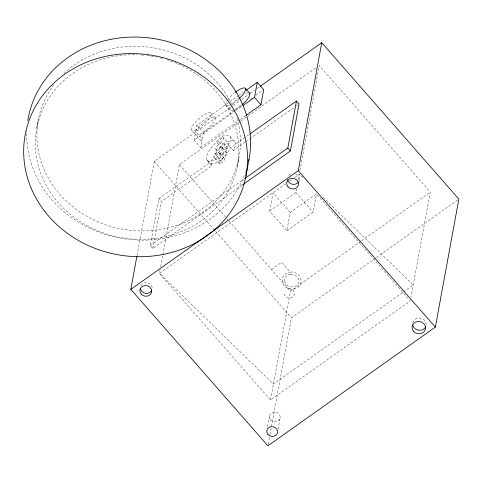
<?xml version="1.0" encoding="UTF-8"?>
<svg xmlns="http://www.w3.org/2000/svg" width="483" height="483" viewBox="0 0 483 483"><rect width="100%" height="100%" fill="white"/><g stroke="black" fill="none" stroke-linecap="round" stroke-linejoin="round"><path stroke-width="0.36" stroke-dasharray="2.42 1.81" d="M36.811 128.055L38.35 119.639M137.057 255.344L154.3 161.376L232.486 105.964M241.874 185.381L152.809 248.504L150.231 245.563L158.859 198.543L209.423 162.982A28.243 8.084 -41.2 0 0 220.188 161.032A32.023 9.165 -41.2 0 0 228.803 150.684L230.663 147.647L249.107 134.576M152.809 248.504L161.437 201.483L211.886 165.729L211.162 164.54A28.243 8.084 -41.2 0 1 226.871 141.622A32.023 9.165 -41.2 0 1 233.283 150.533L244.923 142.316M160.151 269.641L159.468 273.342L270.492 400.009L410.29 300.933L316.456 193.876L290.211 212.478L286.854 230.765L269.665 211.149L273.022 192.862L290.211 212.478M160.694 266.676L162.729 255.567M162.868 254.831L179.447 164.492L240.148 121.474M194.154 140.197L195.259 134.171L201.707 141.525L200.602 147.55L194.154 140.197L235.004 111.241M201.707 141.525L202.166 139.007L195.724 131.648L196.925 125.103L229.238 102.197M202.166 139.007L203.367 132.457L234.466 110.42M237.407 165.983L238.952 157.567M269.665 211.149L295.91 192.548L296.58 188.889M298.192 180.117L299.267 174.26L304.127 178.988M299.943 170.559L319.245 65.416L430.268 192.083L410.955 297.305M298.965 181.705L299.327 179.712M270.492 400.009L290.47 291.158L360.982 241.186M267.582 426.513L269.442 416.352M268.18 444.324L269.81 435.443M269.949 434.7L291.4 317.796L375.744 258.025M286.854 230.765L313.099 212.164L316.456 193.876M278.111 429.302L280.243 417.692M195.724 131.648L195.79 131.454A12.932 3.701 -41.2 0 1 211.711 117.484A12.932 3.701 -41.2 0 1 210.057 126.516A12.932 3.701 -41.2 0 1 195.265 134.31L191.401 129.897L191.926 127.041A12.932 3.701 -41.2 0 1 207.847 113.07A12.932 3.701 -41.2 0 1 206.187 122.102A12.932 3.701 -41.2 0 1 191.401 129.897M233.247 150.593L228.519 145.196M229.848 101.768L238.385 95.712M238.994 95.284L243.263 92.259M233.102 105.529L241.102 99.86M241.717 99.42L249.723 93.75M250.339 93.316L254.65 90.261M257.107 88.516L259.57 86.771M235.076 109.985L241.784 105.234M250.321 99.184L252.76 97.451M255.809 95.29L263.736 89.675M235.613 110.806L242.321 106.055M200.602 147.55L239.622 119.893M240.232 119.458L245.11 116.005M240.763 121.04L247.507 116.258M248.117 115.823L316.178 67.59M245.539 141.875L249.228 139.261M249.844 138.826L294.111 107.455M296.568 105.711L297.8 104.841M150.231 245.563L244.827 178.523M285.839 183.781L159.468 273.342L273.42 384.063L402.792 292.372M289.498 181.185L291.943 179.453M294.992 177.291L299.267 174.26M271.567 269.448L281.607 262.335L290.114 272.044A9.527 8.585 10.4 0 1 300.535 283.932A9.527 8.585 10.4 0 1 284.3 285.797A9.527 8.585 10.4 0 1 290.114 272.044M361.592 240.751L430.268 192.083M376.36 257.584L458.85 199.123M403.408 291.937L413.219 284.982L323.03 197.354M225.706 105.119L230.005 110.021M295.91 192.548L313.099 212.164M211.192 113.384L215.056 117.798M230.125 136.562L234.853 141.954M209.423 162.982L206.434 159.142A28.243 8.084 -41.2 0 1 222.144 136.23L228.435 143.36A4.081 1.171 -41.2 0 1 224.184 148.227A4.081 1.171 -41.2 0 1 223.309 146.313A4.081 1.171 -41.2 0 1 228.435 143.36M222.953 142.865A4.764 1.364 -41.2 0 1 217.996 148.541A4.764 1.364 -41.2 0 1 216.976 146.313A4.764 1.364 -41.2 0 1 222.953 142.865L227.68 148.257A4.764 1.364 -41.2 0 1 222.723 153.938A4.764 1.364 -41.2 0 1 221.703 151.704A4.764 1.364 -41.2 0 1 227.68 148.257M222.289 147.532A4.764 1.364 -41.2 0 1 217.332 153.214A4.764 1.364 -41.2 0 1 216.306 150.98A4.764 1.364 -41.2 0 1 222.289 147.532L227.016 152.93A4.764 1.364 -41.2 0 1 222.059 158.605A4.764 1.364 -41.2 0 1 221.033 156.377A4.764 1.364 -41.2 0 1 227.016 152.93M217.459 143.179L222.186 148.571M196.925 125.103L203.367 132.457M219.892 153.214L224.619 158.611M215.66 148.945L220.387 154.343M214.995 153.618L219.723 159.01M207.279 160.531A28.243 8.084 -41.2 0 0 218.038 158.581L220.188 161.032M214.615 158.122L219.342 163.514M207.159 160.338L211.886 165.729M179.447 164.492L226.533 218.213M227.028 218.781L228.513 220.477M229.008 221.039L290.47 291.158M154.3 161.376L291.4 317.796M158.859 198.543L161.437 201.483M412.772 322.777A6.804 6.134 10.4 0 1 420.403 318.086A6.804 6.134 10.4 0 1 426.187 324.981M288.629 175.691A5.941 5.349 10.4 0 1 291.974 173.729M295.53 174.031A5.941 5.349 10.4 0 1 298.977 181.065M238.228 99.48A12.932 3.701 -41.2 0 1 232.039 104.02M229.739 105.173A12.932 3.701 -41.2 0 1 227.107 100.76M227.469 100.222A12.932 3.701 -41.2 0 1 233.995 93.364M241.5 105.264A12.932 3.701 -41.2 0 1 234.032 110.076M233.349 110.335A12.932 3.701 -41.2 0 1 230.524 107.166M231.768 105.131A12.932 3.701 -41.2 0 1 237.781 98.701M245.762 93.454A12.932 3.701 -41.2 0 1 247.664 92.869M288.466 288.695A5.204 4.691 10.4 0 1 294.425 292.776A5.204 4.691 10.4 0 1 290.144 298.035A5.204 4.691 10.4 0 1 284.185 293.954M222.144 136.23A32.023 9.165 -41.2 0 1 228.556 145.142L226.654 148.233A32.023 9.165 -41.2 0 1 218.038 158.581M245.805 171.556A112.285 101.176 10.4 0 1 120.14 238.071A112.285 101.176 10.4 0 1 26.8 130.899M237.026 118.299A102.076 91.981 10.4 0 1 121.456 228.96A102.076 91.981 10.4 0 1 54.573 83.807M63.985 73.404A102.076 91.981 10.4 0 1 232.088 105.185M166.538 59.693A102.076 91.981 10.4 0 1 213.613 210.425A102.076 91.981 10.4 0 1 44.364 181.88A102.076 91.981 10.4 0 1 137.347 54.766M141.066 54.959A102.076 91.981 10.4 0 1 144.037 55.207M147.001 55.527A102.076 91.981 10.4 0 1 150.672 56.04M151.402 56.155A102.076 91.981 10.4 0 1 154.306 56.662M155.025 56.801A102.076 91.981 10.4 0 1 156.468 57.097M160.078 57.912A102.076 91.981 10.4 0 1 163.677 58.854M140.782 285.924A5.941 5.349 10.4 0 1 147.677 282.827A5.941 5.349 10.4 0 1 152.217 288.737M290.512 274.253A7.064 6.364 10.4 0 1 298.597 279.79A7.064 6.364 10.4 0 1 292.789 286.926A7.064 6.364 10.4 0 1 284.704 281.39M284.541 281.408A7.227 6.508 10.4 0 1 290.482 274.109M270.643 419.999A5.446 4.908 10.4 0 0 279.923 418.936A5.446 4.908 10.4 0 0 273.964 412.138A5.446 4.908 10.4 0 0 270.643 419.999M220.791 163.169A3.616 1.038 -41.2 0 0 224.776 158.829A3.616 1.038 -41.2 0 0 220.375 161.183A3.616 1.038 -41.2 0 0 220.791 163.169M219.457 142.829A4.081 1.171 -41.2 0 0 223.707 137.963A4.081 1.171 -41.2 0 0 218.582 140.921A4.081 1.171 -41.2 0 0 219.457 142.829M216.064 157.778A3.616 1.038 -41.2 0 0 220.049 153.437A3.616 1.038 -41.2 0 0 215.647 155.792A3.616 1.038 -41.2 0 0 216.064 157.778"/><path stroke-width="0.72" d="M260.186 86.33L321.75 42.703L458.85 199.123L435.358 327.124L267.908 445.803L130.808 289.383L136.918 256.087M242.931 105.626L254.517 97.415L257.288 82.321L263.736 89.675L260.965 104.769L245.72 115.57M245.944 176.005A112.285 101.176 10.4 0 0 96.835 58.642A112.285 101.176 10.4 0 0 64.07 230.796A112.285 101.176 10.4 0 0 245.944 176.005L248.98 159.462M244.827 178.523L287.82 148.046L296.453 101.025L299.031 103.966L290.398 150.992L242.49 184.947M130.808 289.383L298.259 170.704L321.75 42.703M246.312 90.098L257.288 82.321M249.723 134.141L296.453 101.025M254.517 97.415L260.965 104.769M245.497 88.606L249.796 93.509M287.82 148.046L290.398 150.992M298.259 170.704L435.358 327.124M425.783 326.526A6.804 6.134 10.4 0 1 418.767 330.239A6.804 6.134 10.4 0 1 412.742 324.914M298.246 182.278A5.941 5.349 10.4 0 1 292.088 184.162A5.941 5.349 10.4 0 1 287.596 179.652M235.04 92.519A12.932 3.701 -41.2 0 1 245.449 88.516A12.932 3.701 -41.2 0 1 238.735 99.021M249.041 92.887A12.932 3.701 -41.2 0 1 242.013 104.829M27.821 120.623A112.285 101.176 10.4 0 1 156.77 39.063A112.285 101.176 10.4 0 1 248.697 160.893M151.861 290.09A5.941 5.349 10.4 0 1 145.739 293.326A5.941 5.349 10.4 0 1 140.481 288.677M267.98 434.513A5.446 4.908 10.4 0 0 277.26 433.444A5.446 4.908 10.4 0 0 271.301 426.652A5.446 4.908 10.4 0 0 267.98 434.513M288.007 186.873A5.941 5.349 10.4 0 0 298.126 185.707A5.941 5.349 10.4 0 0 291.629 178.299A5.941 5.349 10.4 0 0 288.007 186.873M413.551 331.344A6.804 6.134 10.4 0 0 425.149 330.01A6.804 6.134 10.4 0 0 417.704 321.521A6.804 6.134 10.4 0 0 413.551 331.344M141.211 294.153A5.941 5.349 10.4 0 0 151.33 292.988A5.941 5.349 10.4 0 0 144.834 285.58A5.941 5.349 10.4 0 0 141.211 294.153"/></g></svg>
